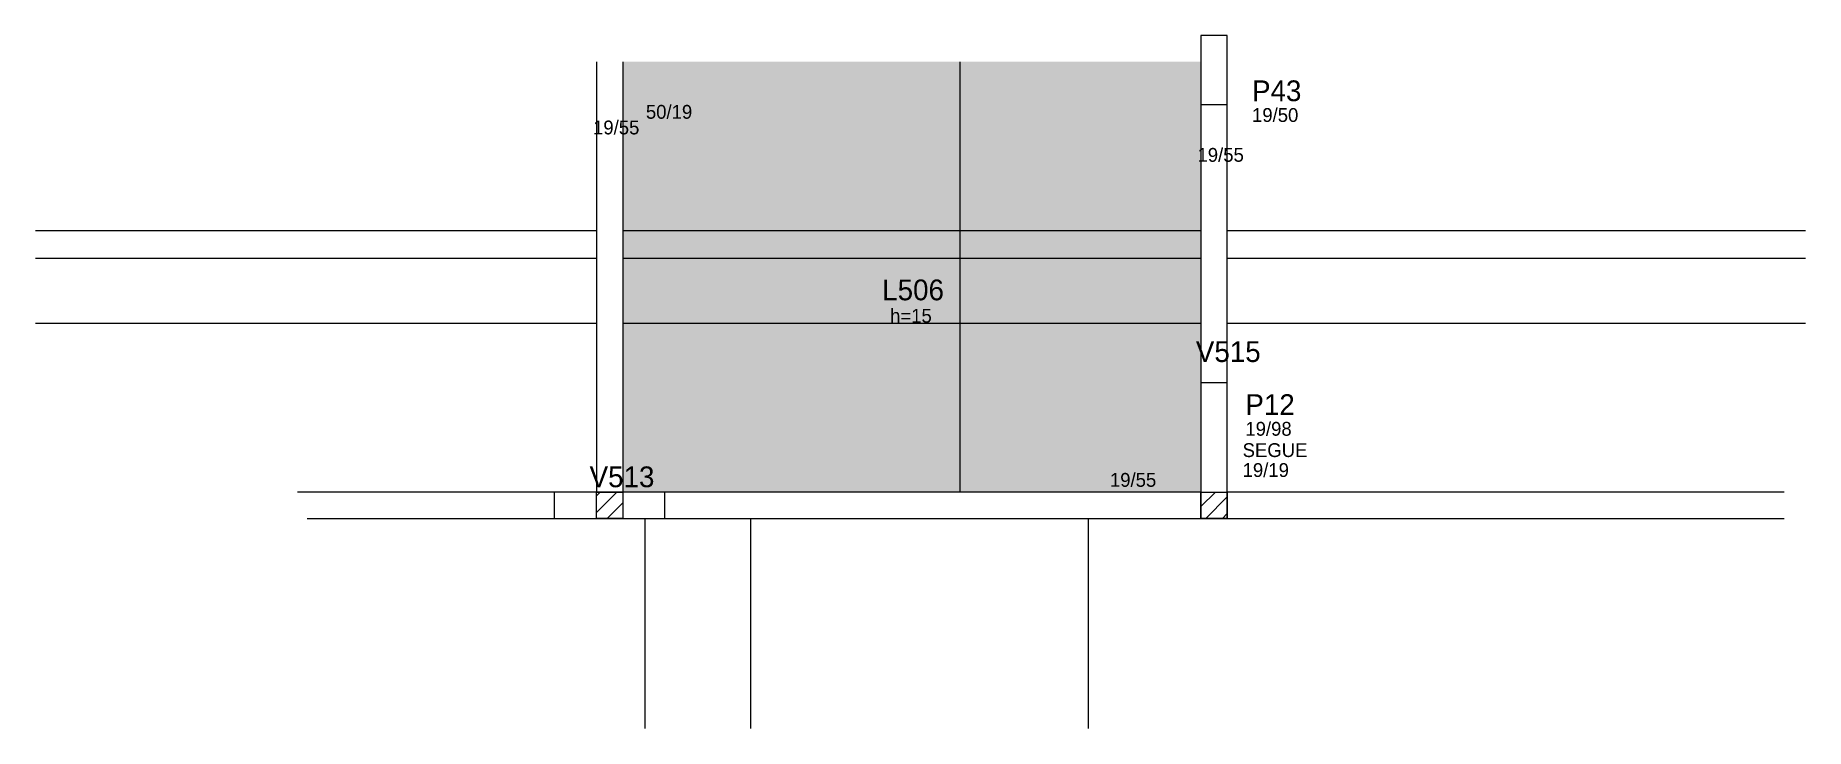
# Model space of a CAD drawing. Header units: metres. Extents: x 3627 to 4907, y 3016 to 3517.
import ezdxf

# ---------------------------------------------------------------- set-up
doc = ezdxf.new("R2010")
doc.units = ezdxf.units.M
for name, color, linetype in [('3', 7, 'Continuous'), ('4', 7, 'Continuous'), ('7', 7, 'Continuous'), ('Hachura', 7, 'Continuous'), ('Painéis', 7, 'Continuous'), ('REAPROVEITAMENTO', 7, 'Continuous')]:
    doc.layers.add(name, color=color, linetype=linetype)

msp = doc.modelspace()

# ---------------------------------------------------------------- hatches: boundary and pattern name
at = {"layer": 'Hachura'}
h = msp.add_hatch(color=7, dxfattribs=at)
h.dxf.hatch_style = 1
h.paths.add_polyline_path([(4051.7, 3355.9), (4469.7, 3355.9), (4469.7, 3355.9), (4469.7, 3375.9), (4469.7, 3375.9), (4051.7, 3375.9), (4051.7, 3375.9), (4051.7, 3355.9)])
at = {"layer": 'REAPROVEITAMENTO'}
h = msp.add_hatch(color=7, dxfattribs=at)
h.dxf.hatch_style = 1
h.paths.add_polyline_path([(4469.7, 3186.9), (4051.7, 3186.9), (4051.7, 3186.9), (4051.7, 3497.9), (4051.7, 3497.9), (4469.7, 3497.9), (4469.7, 3497.9), (4469.7, 3186.9)])

# ---------------------------------------------------------------- linework, layer by layer
at = {"layer": '3', "color": 7, "lineweight": 25}
for p, q in [((4032.7, 3497.9), (4032.7, 3186.9)), ((4051.7, 3497.9), (4051.7, 3186.9)), ((4032.7, 3172.2), (4047.5, 3186.9)), ((4032.7, 3184.2), (4035.5, 3186.9)), ((4469.7, 3176.4), (4480.2, 3186.9)), ((4040.5, 3167.9), (4051.7, 3179.2)), ((4473.2, 3167.9), (4488.7, 3183.4)), ((4485.3, 3167.9), (4488.7, 3171.4))]:
    msp.add_line(p, q, dxfattribs=at)
for points in [[(4469.7, 3466.9), (4469.7, 3265.9)], [(4488.7, 3265.9), (4488.7, 3466.9)], [(4002.2, 3186.9), (3816.7, 3186.9)], [(4469.7, 3186.9), (4082.2, 3186.9)], [(4891.2, 3186.9), (4488.7, 3186.9)], [(3823.7, 3167.9), (4002.2, 3167.9)], [(4082.2, 3167.9), (4469.7, 3167.9)], [(4488.7, 3167.9), (4891.2, 3167.9)]]:
    msp.add_lwpolyline(points, dxfattribs=at)
at = {"layer": '7', "color": 7, "lineweight": 25}
for points in [[(4469.7, 3466.9), (4488.7, 3466.9), (4488.7, 3516.9), (4469.7, 3516.9), (4469.7, 3466.9)], [(4469.7, 3167.9), (4488.7, 3167.9), (4488.7, 3265.9), (4469.7, 3265.9), (4469.7, 3167.9)], [(4002.2, 3167.9), (4082.2, 3167.9), (4082.2, 3186.9), (4002.2, 3186.9), (4002.2, 3167.9)], [(4032.7, 3186.9), (4051.7, 3186.9), (4051.7, 3167.9), (4032.7, 3167.9), (4032.7, 3186.9)], [(4469.7, 3186.9), (4488.7, 3186.9), (4488.7, 3167.9), (4469.7, 3167.9), (4469.7, 3186.9)]]:
    msp.add_lwpolyline(points, dxfattribs=at)
at = {"layer": 'Painéis', "color": 7, "lineweight": 25}
for p, q in [((4295.7, 3186.9), (4295.7, 3497.9)), ((3627.2, 3375.9), (4032.7, 3375.9)), ((4051.7, 3375.9), (4469.7, 3375.9)), ((4488.7, 3375.9), (4906.7, 3375.9)), ((3627.2, 3355.9), (4032.7, 3355.9)), ((4051.7, 3355.9), (4469.7, 3355.9)), ((4488.7, 3355.9), (4906.7, 3355.9)), ((3627.2, 3308.9), (4032.7, 3308.9)), ((4051.7, 3308.9), (4469.7, 3308.9)), ((4488.7, 3308.9), (4906.7, 3308.9)), ((4067.7, 3167.9), (4067.7, 3015.9)), ((4144.2, 3167.9), (4144.2, 3015.9)), ((4388.2, 3167.9), (4388.2, 3015.9))]:
    msp.add_line(p, q, dxfattribs=at)

# ---------------------------------------------------------------- texts
at = {"layer": '3', "color": 7, "lineweight": 25}
for s, p in [('19/55', (4030.3, 3445.4)), ('50/19', (4068.5, 3456.7)), ('19/50', (4506.6, 3454.4)), ('19/55', (4467.2, 3425.6)), ('h=15', (4245, 3309.3)), ('19/98', (4501.8, 3227.6)), ('SEGUE', (4499.8, 3212.2)), ('19/55', (4403.9, 3190.7)), ('19/19', (4499.8, 3197.8))]:
    msp.add_text(s, height=10, dxfattribs=at).set_placement(p)
at = {"layer": '4', "color": 7, "lineweight": 25}
for s, p in [('P43', (4506.6, 3469.4)), ('L506', (4239.3, 3325.5)), ('V515', (4466, 3280.9)), ('P12', (4501.8, 3242.6)), ('V513', (4027.8, 3190.4))]:
    msp.add_text(s, height=15, dxfattribs=at).set_placement(p)

doc.saveas('drawing.dxf')
